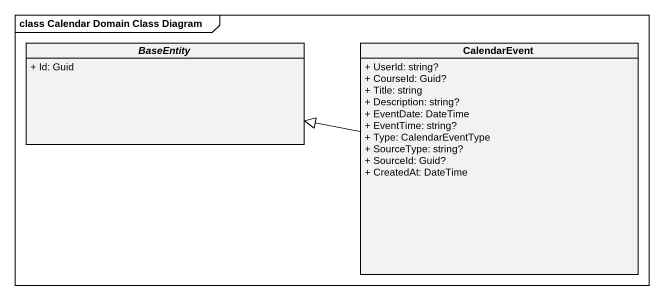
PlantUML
@startuml
mainframe class Calendar Domain Class Diagram
hide circle
hide empty members
skinparam classAttributeIconSize 0
abstract class BaseEntity {
  + Id: Guid
}
class CalendarEvent {
  + UserId: string?
  + CourseId: Guid?
  + Title: string
  + Description: string?
  + EventDate: DateTime
  + EventTime: string?
  + Type: CalendarEventType
  + SourceType: string?
  + SourceId: Guid?
  + CreatedAt: DateTime
}
CalendarEvent -left-|> BaseEntity
@enduml
